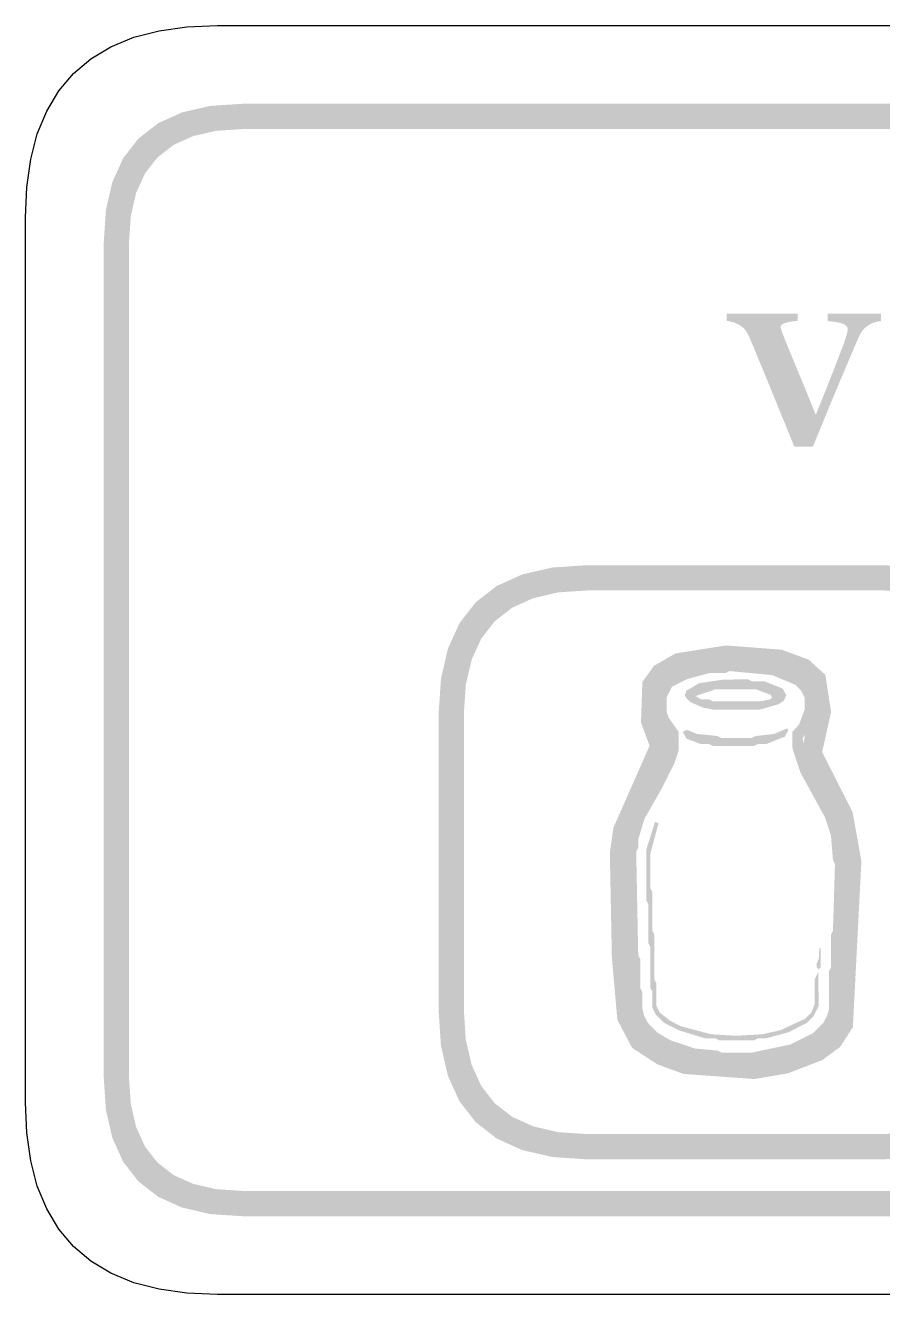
# Model space of a CAD drawing. Header units: millimetres. Extents: x 6 to 594, y 82 to 394.
# Drawn here: x 209.96 to 223.53, y 159.76 to 179.84 of the extents above; entities that cross this region are included whole.
import ezdxf

# ---------------------------------------------------------------- set-up
doc = ezdxf.new("R2010")
doc.units = ezdxf.units.MM
doc.layers.add('CUT', color=1, linetype='Continuous')
doc.layers.add('RASTER', color=7, linetype='Continuous')

msp = doc.modelspace()

# ---------------------------------------------------------------- hatches: boundary and pattern name
at = {"layer": 'RASTER'}
h = msp.add_hatch(color=7, dxfattribs=at)
h.paths.add_polyline_path([(211.2, 176.4), (211.234, 176.916), (211.337, 177.363), (211.509, 177.741), (211.75, 178.05), (212.059, 178.291), (212.438, 178.463), (212.884, 178.566), (213.4, 178.6), (270.6, 178.6), (271.116, 178.566), (271.563, 178.463), (271.941, 178.291), (272.25, 178.05), (272.491, 177.741), (272.663, 177.363), (272.766, 176.916), (272.8, 176.4), (272.8, 163.2), (272.766, 162.684), (272.662, 162.238), (272.491, 161.859), (272.25, 161.55), (271.941, 161.309), (271.563, 161.138), (271.116, 161.034), (270.6, 161), (213.4, 161), (212.884, 161.034), (212.438, 161.138), (212.059, 161.309), (211.75, 161.55), (211.509, 161.859), (211.337, 162.238), (211.234, 162.684), (211.2, 163.2)])
h.paths.add_polyline_path([(211.6, 176.4), (211.6, 163.2), (211.628, 162.778), (211.712, 162.413), (211.853, 162.103), (212.05, 161.85), (212.303, 161.653), (212.613, 161.513), (212.978, 161.428), (213.4, 161.4), (270.6, 161.4), (271.022, 161.428), (271.388, 161.513), (271.697, 161.653), (271.95, 161.85), (272.147, 162.103), (272.287, 162.413), (272.372, 162.778), (272.4, 163.2), (272.4, 176.4), (272.372, 176.822), (272.287, 177.188), (272.147, 177.497), (271.95, 177.75), (271.697, 177.947), (271.388, 178.088), (271.022, 178.172), (270.6, 178.2), (213.4, 178.2), (212.978, 178.172), (212.613, 178.088), (212.303, 177.947), (212.05, 177.75), (211.853, 177.497), (211.712, 177.188), (211.628, 176.822), (211.6, 176.4)])
msp.add_hatch(color=7, dxfattribs=at).paths.add_polyline_path([(223.499, 175.161), (223.487, 175.16), (223.475, 175.159), (223.463, 175.157), (223.452, 175.155), (223.44, 175.152), (223.429, 175.15), (223.418, 175.147), (223.407, 175.144), (223.396, 175.14), (223.385, 175.136), (223.373, 175.132), (223.362, 175.127), (223.351, 175.122), (223.339, 175.116), (223.328, 175.11), (223.316, 175.103), (223.301, 175.094), (223.286, 175.084), (223.273, 175.075), (223.26, 175.065), (223.248, 175.055), (223.238, 175.045), (223.228, 175.035), (223.219, 175.024), (223.21, 175.014), (223.201, 175.002), (223.193, 174.989), (223.184, 174.975), (223.176, 174.96), (223.167, 174.944), (223.159, 174.927), (223.15, 174.909), (223.138, 174.883), (223.125, 174.853), (223.111, 174.821), (223.096, 174.785), (223.079, 174.747), (223.062, 174.706), (223.043, 174.661), (223.023, 174.614), (223.002, 174.565), (222.98, 174.514), (222.958, 174.461), (222.935, 174.407), (222.911, 174.351), (222.887, 174.293), (222.861, 174.234), (222.835, 174.173), (222.812, 174.116), (222.788, 174.059), (222.763, 174), (222.738, 173.939), (222.712, 173.878), (222.686, 173.815), (222.66, 173.75), (222.633, 173.685), (222.605, 173.619), (222.579, 173.554), (222.552, 173.489), (222.526, 173.425), (222.5, 173.362), (222.474, 173.3), (222.449, 173.238), (222.424, 173.177), (222.129, 173.177), (222.078, 173.302), (222.026, 173.429), (221.975, 173.556), (221.922, 173.683), (221.87, 173.811), (221.818, 173.939), (221.765, 174.068), (221.712, 174.198), (221.661, 174.322), (221.614, 174.437), (221.57, 174.542), (221.531, 174.637), (221.496, 174.722), (221.464, 174.797), (221.437, 174.863), (221.413, 174.918), (221.405, 174.936), (221.396, 174.953), (221.388, 174.968), (221.38, 174.983), (221.372, 174.996), (221.364, 175.008), (221.356, 175.019), (221.348, 175.029), (221.339, 175.038), (221.33, 175.048), (221.319, 175.057), (221.307, 175.067), (221.294, 175.076), (221.28, 175.086), (221.264, 175.096), (221.248, 175.106), (221.235, 175.112), (221.223, 175.119), (221.212, 175.124), (221.201, 175.129), (221.19, 175.134), (221.179, 175.138), (221.169, 175.142), (221.16, 175.145), (221.15, 175.147), (221.139, 175.15), (221.128, 175.153), (221.115, 175.155), (221.102, 175.157), (221.089, 175.16), (221.074, 175.162), (221.059, 175.164), (221.059, 175.279), (222.185, 175.279), (222.185, 175.167), (222.147, 175.162), (222.112, 175.158), (222.081, 175.153), (222.052, 175.148), (222.027, 175.143), (222.005, 175.137), (221.986, 175.132), (221.97, 175.127), (221.957, 175.122), (221.946, 175.116), (221.936, 175.11), (221.928, 175.103), (221.922, 175.096), (221.918, 175.089), (221.915, 175.081), (221.914, 175.074), (221.914, 175.069), (221.914, 175.065), (221.915, 175.061), (221.915, 175.057), (221.916, 175.053), (221.917, 175.048), (221.918, 175.044), (221.919, 175.039), (221.921, 175.034), (221.922, 175.029), (221.924, 175.024), (221.926, 175.018), (221.928, 175.011), (221.93, 175.005), (221.932, 174.998), (221.935, 174.99), (221.947, 174.955), (221.963, 174.915), (221.98, 174.87), (222, 174.82), (222.023, 174.765), (222.048, 174.705), (222.075, 174.639), (222.104, 174.569), (222.137, 174.491), (222.173, 174.404), (222.213, 174.307), (222.257, 174.2), (222.305, 174.084), (222.356, 173.958), (222.411, 173.823), (222.469, 173.678), (222.505, 173.767), (222.54, 173.853), (222.573, 173.935), (222.605, 174.014), (222.635, 174.089), (222.663, 174.161), (222.69, 174.229), (222.715, 174.294), (222.74, 174.356), (222.763, 174.417), (222.786, 174.475), (222.808, 174.532), (222.829, 174.586), (222.849, 174.639), (222.869, 174.69), (222.888, 174.74), (222.897, 174.763), (222.906, 174.786), (222.914, 174.808), (222.922, 174.83), (222.929, 174.852), (222.936, 174.873), (222.943, 174.894), (222.949, 174.915), (222.955, 174.934), (222.96, 174.953), (222.964, 174.97), (222.967, 174.986), (222.97, 175), (222.972, 175.014), (222.973, 175.026), (222.973, 175.037), (222.972, 175.048), (222.969, 175.059), (222.964, 175.07), (222.956, 175.08), (222.947, 175.089), (222.935, 175.099), (222.922, 175.107), (222.906, 175.115), (222.887, 175.123), (222.865, 175.13), (222.839, 175.137), (222.81, 175.143), (222.777, 175.148), (222.74, 175.153), (222.7, 175.158), (222.657, 175.161), (222.657, 175.279), (223.499, 175.279)])
h = msp.add_hatch(color=7, dxfattribs=at)
h.paths.add_polyline_path([(216.5, 168.95), (216.537, 169.501), (216.647, 169.978), (216.83, 170.382), (217.087, 170.713), (217.418, 170.97), (217.822, 171.153), (218.299, 171.263), (218.85, 171.3), (223.55, 171.3), (224.101, 171.263), (224.578, 171.153), (224.982, 170.97), (225.313, 170.713), (225.57, 170.382), (225.753, 169.978), (225.863, 169.501), (225.9, 168.95), (225.9, 164.25), (225.863, 163.699), (225.753, 163.222), (225.57, 162.818), (225.313, 162.488), (224.982, 162.23), (224.578, 162.047), (224.101, 161.937), (223.55, 161.9), (218.85, 161.9), (218.299, 161.937), (217.822, 162.047), (217.418, 162.23), (217.088, 162.488), (216.83, 162.818), (216.647, 163.222), (216.537, 163.699), (216.5, 164.25)])
h.paths.add_polyline_path([(216.9, 168.95), (216.9, 164.25), (216.93, 163.793), (217.022, 163.397), (217.174, 163.062), (217.388, 162.788), (217.662, 162.574), (217.997, 162.422), (218.393, 162.33), (218.85, 162.3), (223.55, 162.3), (224.007, 162.33), (224.403, 162.422), (224.738, 162.574), (225.013, 162.788), (225.226, 163.062), (225.378, 163.397), (225.47, 163.793), (225.5, 164.25), (225.5, 168.95), (225.47, 169.407), (225.378, 169.803), (225.226, 170.138), (225.013, 170.413), (224.738, 170.626), (224.403, 170.778), (224.007, 170.87), (223.55, 170.9), (218.85, 170.9), (218.393, 170.87), (217.997, 170.778), (217.662, 170.626), (217.388, 170.413), (217.174, 170.138), (217.022, 169.803), (216.93, 169.407), (216.9, 168.95)])
h = msp.add_hatch(color=7, dxfattribs=at)
h.paths.add_polyline_path([(221.046, 170.03), (221.928, 169.963), (222.354, 169.807), (222.621, 169.565), (222.711, 168.978), (222.57, 168.343), (223.052, 167.394), (223.191, 166.617), (223.056, 163.991), (222.853, 163.676), (222.571, 163.47), (222.026, 163.26), (221.497, 163.171), (220.376, 163.251), (219.962, 163.403), (219.562, 163.664), (219.329, 164.108), (219.242, 165.089), (219.21, 166.745), (219.266, 167.146), (219.839, 168.443), (219.703, 168.809), (219.725, 169.455), (219.909, 169.709), (220.25, 169.904)])
h.paths.add_polyline_path([(221.059, 169.708), (220.358, 169.597), (220.128, 169.465), (220.042, 169.346), (220.025, 168.862), (220.185, 168.432), (219.576, 167.057), (219.53, 166.726), (219.562, 165.107), (219.642, 164.2), (219.807, 163.886), (220.107, 163.691), (220.444, 163.567), (221.481, 163.493), (221.941, 163.571), (222.417, 163.753), (222.616, 163.9), (222.741, 164.092), (222.869, 166.597), (222.745, 167.291), (222.232, 168.301), (222.386, 168.989), (222.322, 169.404), (222.185, 169.528), (221.859, 169.647), (221.059, 169.708)])
h = msp.add_hatch(color=7, dxfattribs=at)
h.paths.add_polyline_path([(220.856, 169.776), (221.521, 169.786), (221.585, 169.754), (221.714, 169.754), (222.067, 169.658), (222.301, 169.539), (222.366, 169.474), (222.452, 169.304), (222.484, 169.08), (222.452, 169.015), (222.452, 168.855), (222.366, 168.685), (222.26, 168.566), (222.292, 168.309), (222.475, 167.914), (222.838, 167.249), (222.934, 166.8), (222.934, 165.772), (222.902, 165.708), (222.902, 165.034), (222.87, 164.97), (222.87, 164.295), (222.838, 164.135), (222.751, 163.965), (222.526, 163.74), (222.067, 163.525), (221.65, 163.428), (221.425, 163.428), (221.361, 163.396), (221.039, 163.396), (220.975, 163.428), (220.558, 163.46), (220.237, 163.557), (219.874, 163.74), (219.681, 163.932), (219.595, 164.103), (219.53, 164.359), (219.498, 165.323), (219.466, 165.387), (219.466, 166.896), (219.595, 167.346), (220.076, 168.245), (220.14, 168.469), (220.131, 168.588), (220.034, 168.685), (219.948, 168.855), (219.916, 169.208), (220.034, 169.474), (220.163, 169.571), (220.526, 169.722)])
h.paths.add_polyline_path([(221.104, 169.625), (221.039, 169.593), (220.783, 169.593), (220.429, 169.497), (220.195, 169.378), (220.108, 169.208), (220.108, 168.983), (220.14, 168.887), (220.301, 168.662), (220.301, 168.373), (220.237, 168.18), (220.034, 167.773), (219.755, 167.281), (219.659, 166.96), (219.659, 166.832), (219.627, 166.768), (219.659, 165.13), (219.691, 165.066), (219.691, 164.616), (219.723, 164.552), (219.723, 164.295), (219.755, 164.167), (219.81, 164.061), (219.97, 163.9), (220.173, 163.782), (220.558, 163.653), (220.911, 163.621), (220.975, 163.589), (221.457, 163.589), (222.067, 163.717), (222.43, 163.9), (222.59, 164.061), (222.645, 164.167), (222.677, 164.263), (222.677, 164.873), (222.709, 164.937), (222.709, 165.451), (222.741, 165.515), (222.773, 166.575), (222.741, 166.639), (222.709, 167.025), (222.613, 167.314), (222.227, 168.02), (222.099, 168.405), (222.099, 168.662), (222.205, 168.781), (222.292, 169.015), (222.292, 169.208), (222.237, 169.314), (222.141, 169.41), (221.778, 169.561)])
h.paths.add_polyline_path([(220.985, 169.487), (221.393, 169.497), (221.457, 169.465), (221.65, 169.465), (221.948, 169.346), (222.003, 169.24), (221.961, 169.153), (221.884, 169.102), (221.585, 169.015), (220.847, 169.015), (220.686, 169.047), (220.484, 169.134), (220.42, 169.198), (220.397, 169.24), (220.42, 169.314), (220.622, 169.433)])
h.paths.add_polyline_path([(220.879, 169.336), (220.567, 169.23), (220.654, 169.176), (220.783, 169.176), (220.847, 169.144), (221.585, 169.144), (221.746, 169.176), (221.778, 169.208), (221.755, 169.25), (221.521, 169.336)])
h.paths.add_polyline_path([(222.012, 168.717), (222.035, 168.694), (221.98, 168.588), (221.682, 168.469), (221.553, 168.469), (221.489, 168.437), (220.847, 168.437), (220.783, 168.469), (220.654, 168.469), (220.42, 168.556), (220.365, 168.662), (220.429, 168.694), (220.59, 168.63), (220.911, 168.598), (220.975, 168.566), (221.457, 168.566), (221.521, 168.598), (221.81, 168.63)])
h.paths.add_polyline_path([(219.925, 167.24), (219.98, 167.217), (219.851, 166.736), (219.851, 166.19), (219.884, 166.125), (219.884, 165.515), (219.916, 165.451), (219.916, 164.745), (219.948, 164.681), (219.948, 164.327), (220.002, 164.221), (220.163, 164.093), (220.333, 164.006), (220.815, 163.878), (221.21, 163.855), (221.617, 163.878), (221.906, 163.942), (222.301, 164.125), (222.398, 164.221), (222.452, 164.359), (222.452, 164.745), (222.507, 164.864), (222.516, 164.327), (222.43, 164.157), (222.333, 164.061), (222.035, 163.91), (221.682, 163.814), (221.553, 163.814), (221.489, 163.782), (220.943, 163.782), (220.879, 163.814), (220.718, 163.814), (220.301, 163.942), (220.067, 164.061), (219.938, 164.189), (219.884, 164.295), (219.884, 164.552), (219.851, 164.616), (219.851, 165.259), (219.819, 165.323), (219.819, 165.933), (219.787, 165.997), (219.787, 166.8)])
h.paths.add_polyline_path([(222.526, 165.249), (222.549, 165.226), (222.549, 164.937), (222.516, 164.905), (222.484, 164.937), (222.484, 165.002), (222.516, 165.066)])

# ---------------------------------------------------------------- linework, layer by layer
at = {"layer": 'CUT'}
msp.add_lwpolyline([(271.001, 159.76), (212.999, 159.76), (212.517, 159.781), (212.075, 159.844), (211.675, 159.949), (211.315, 160.097), (210.997, 160.288), (210.722, 160.522), (210.488, 160.797), (210.297, 161.115), (210.149, 161.475), (210.044, 161.875), (209.981, 162.317), (209.96, 162.799), (209.96, 176.801), (209.981, 177.283), (210.044, 177.725), (210.149, 178.125), (210.297, 178.485), (210.488, 178.803), (210.722, 179.078), (210.997, 179.312), (211.315, 179.503), (211.675, 179.651), (212.075, 179.756), (212.517, 179.819), (212.999, 179.84), (271.001, 179.84)], dxfattribs=at)

doc.saveas('drawing.dxf')
